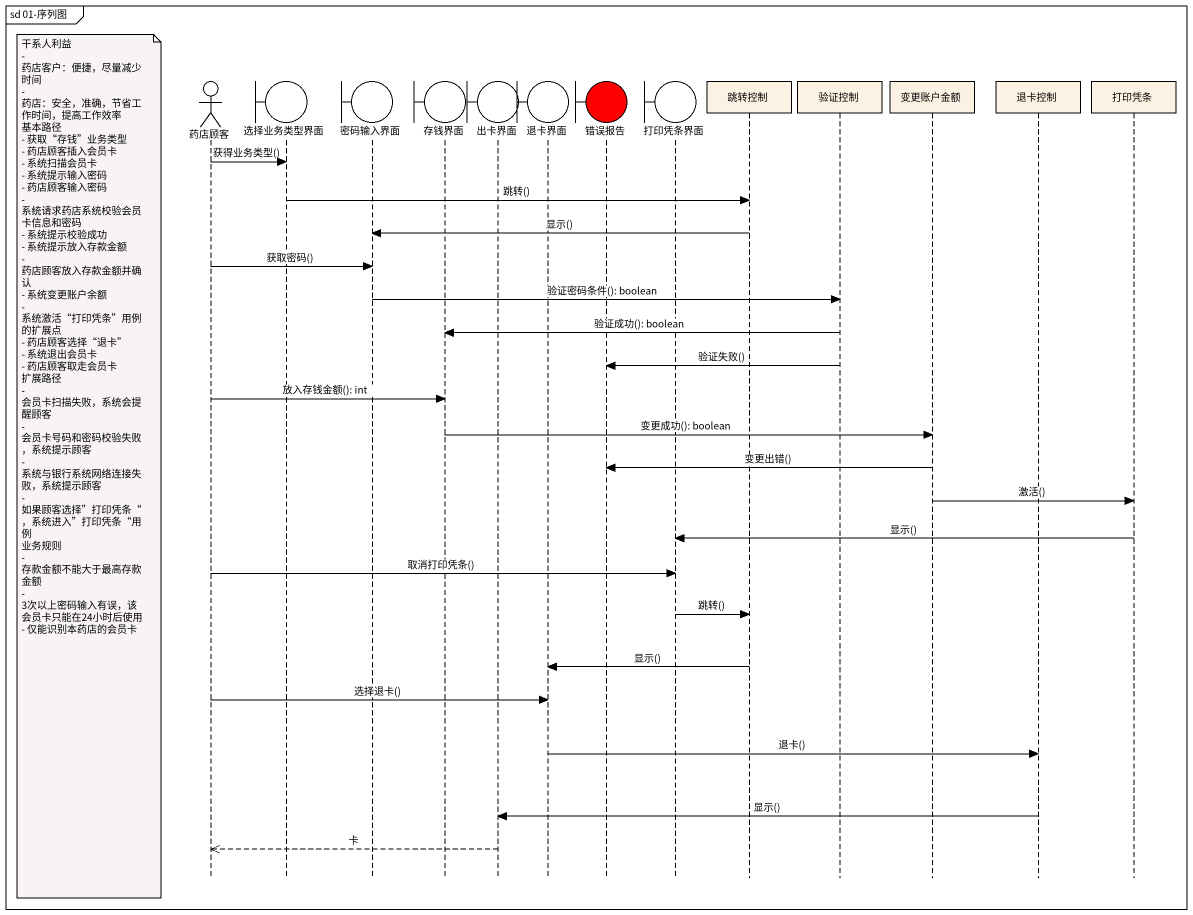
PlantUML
@startuml
mainframe sd 01-序列图
hide footbox
actor 药店顾客
boundary 选择业务类型界面
boundary 密码输入界面
boundary 存钱界面
boundary 出卡界面
boundary 退卡界面
boundary 错误报告 #FF0000
boundary 打印凭条界面
participant 跳转控制
participant 验证控制
participant 变更账户金额
participant 退卡控制
participant 打印凭条

药店顾客 -> 选择业务类型界面 : 获得业务类型()
选择业务类型界面 -> 跳转控制 : 跳转()
跳转控制 -> 密码输入界面 : 显示()
药店顾客 -> 密码输入界面 : 获取密码()
密码输入界面 -> 验证控制 : 验证密码条件(): boolean
验证控制 -> 存钱界面 : 验证成功(): boolean
验证控制 -> 错误报告 : 验证失败()
药店顾客 -> 存钱界面 : 放入存钱金额(): int
存钱界面 -> 变更账户金额 : 变更成功(): boolean
note left of 药店顾客
  干系人利益
  - 药店客户：便捷，尽量减少时间
  - 药店：安全，准确，节省工作时间，提高工作效率
  基本路径
  - 获取“存钱”业务类型
  - 药店顾客插入会员卡
  - 系统扫描会员卡
  - 系统提示输入密码
  - 药店顾客输入密码
  - 系统请求药店系统校验会员卡信息和密码
  - 系统提示校验成功
  - 系统提示放入存款金额
  - 药店顾客放入存款金额并确认
  - 系统变更账户余额
  - 系统激活“打印凭条”用例的扩展点
  - 药店顾客选择“退卡”
  - 系统退出会员卡
  - 药店顾客取走会员卡
  扩展路径
  - 会员卡扫描失败，系统会提醒顾客
  - 会员卡号码和密码校验失败，系统提示顾客
  - 系统与银行系统网络连接失败，系统提示顾客
  - 如果顾客选择”打印凭条“，系统进入”打印凭条“用例
  业务规则
  - 存款金额不能大于最高存款金额
  - 3次以上密码输入有误，该会员卡只能在24小时后使用
  - 仅能识别本药店的会员卡
end note
变更账户金额 -> 错误报告 : 变更出错()
变更账户金额 -> 打印凭条 : 激活()
打印凭条 -> 打印凭条界面 : 显示()
药店顾客 -> 打印凭条界面 : 取消打印凭条()
打印凭条界面 -> 跳转控制 : 跳转()
跳转控制 -> 退卡界面 : 显示()
药店顾客 -> 退卡界面 : 选择退卡()
退卡界面 -> 退卡控制 : 退卡()
退卡控制 -> 出卡界面 : 显示()
出卡界面 -->> 药店顾客 : 卡
@enduml
